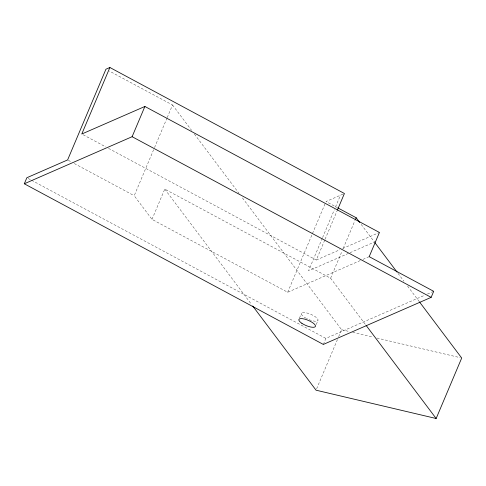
<?xml version="1.0" encoding="UTF-8"?>
<svg xmlns="http://www.w3.org/2000/svg" width="486" height="486" viewBox="0 0 486 486"><rect width="100%" height="100%" fill="white"/><g stroke="black" fill="none" stroke-linecap="round" stroke-linejoin="round"><path stroke-width="0.36" stroke-dasharray="2.43 1.82" d="M360.217 260.587L287.682 292.256L151.99 219.356L134.209 195.712L154.25 148.26M154.548 147.562L166.929 118.256M167.22 117.557L172.53 104.994L109.265 71.005M151.99 219.356L164.766 189.115L330.608 278.217L365.636 324.776M287.682 292.256L325.413 202.929M322.303 238.225L308.531 270.824L349.319 253.012M322.595 237.533L334.313 209.788M335.486 207.012L340.467 195.22M108.506 148.382L316.307 260.028L324.8 239.932M325.091 239.24L337.09 210.827M299.479 318.032L301.466 313.33M330.608 278.217L342.059 251.104M343.231 248.322L354.98 220.516M316.258 324.496L317.959 320.468M323.33 344.434L325.881 338.39L424.655 295.263M316.635 388.8L337.484 339.447M338.657 336.664L341.591 329.715L241.797 197.061M343.098 194.072L326.003 201.538L337.144 207.522M316.307 260.028L339.89 249.731M342.66 248.522L379.42 232.472M350.011 252.714L375.587 241.548M362.981 259.378L369.196 256.663M427.437 294.048L433.694 291.314M341.591 329.715L349.701 331.622M352.648 332.321L373.278 337.181M376.96 338.049L460.224 357.678M83.112 134.737L105.833 146.948M68.277 160.295L71.606 162.081M74.273 163.515L134.209 195.712M28.188 178.447L30.861 179.881M31.529 180.239L325.881 338.39M361.159 224.386L374.354 241.925M398.01 273.369L403.921 281.23M407.56 286.066L418.938 301.186M172.53 104.994L191.666 130.436M194.4 134.069L239.063 193.428M164.766 189.115L251.341 304.187M306.295 318.391A8.991 2.825 22.9 0 1 304.673 312.589A8.991 2.825 22.9 0 1 317.978 319.551A8.991 2.825 22.9 0 1 306.8 318.652"/><path stroke-width="0.73" d="M109.879 67.493L81.776 134.021L144.889 106.47L379.42 232.472L369.196 256.663L433.694 291.314L431.143 297.365L323.33 344.434L24.3 183.781L26.858 177.73L67.615 159.937L105.936 69.219L109.879 67.493L344.41 193.501L337.387 210.134M24.3 183.781L132.113 136.706L144.889 106.47M355.272 219.818L356.153 217.734L337.8 207.874M252.708 306.004L316.046 390.191L436.155 418.507L461.7 358.024L419.388 301.788M132.113 136.706L431.143 297.365M356.153 217.734L359.792 222.57M374.803 242.526L397.098 272.16M366.092 325.383L436.155 418.507M301.885 323.324A8.991 2.825 22.9 0 0 315.408 326.513A8.991 2.825 22.9 0 0 304.187 318.992A8.991 2.825 22.9 0 0 301.885 323.324"/></g></svg>
